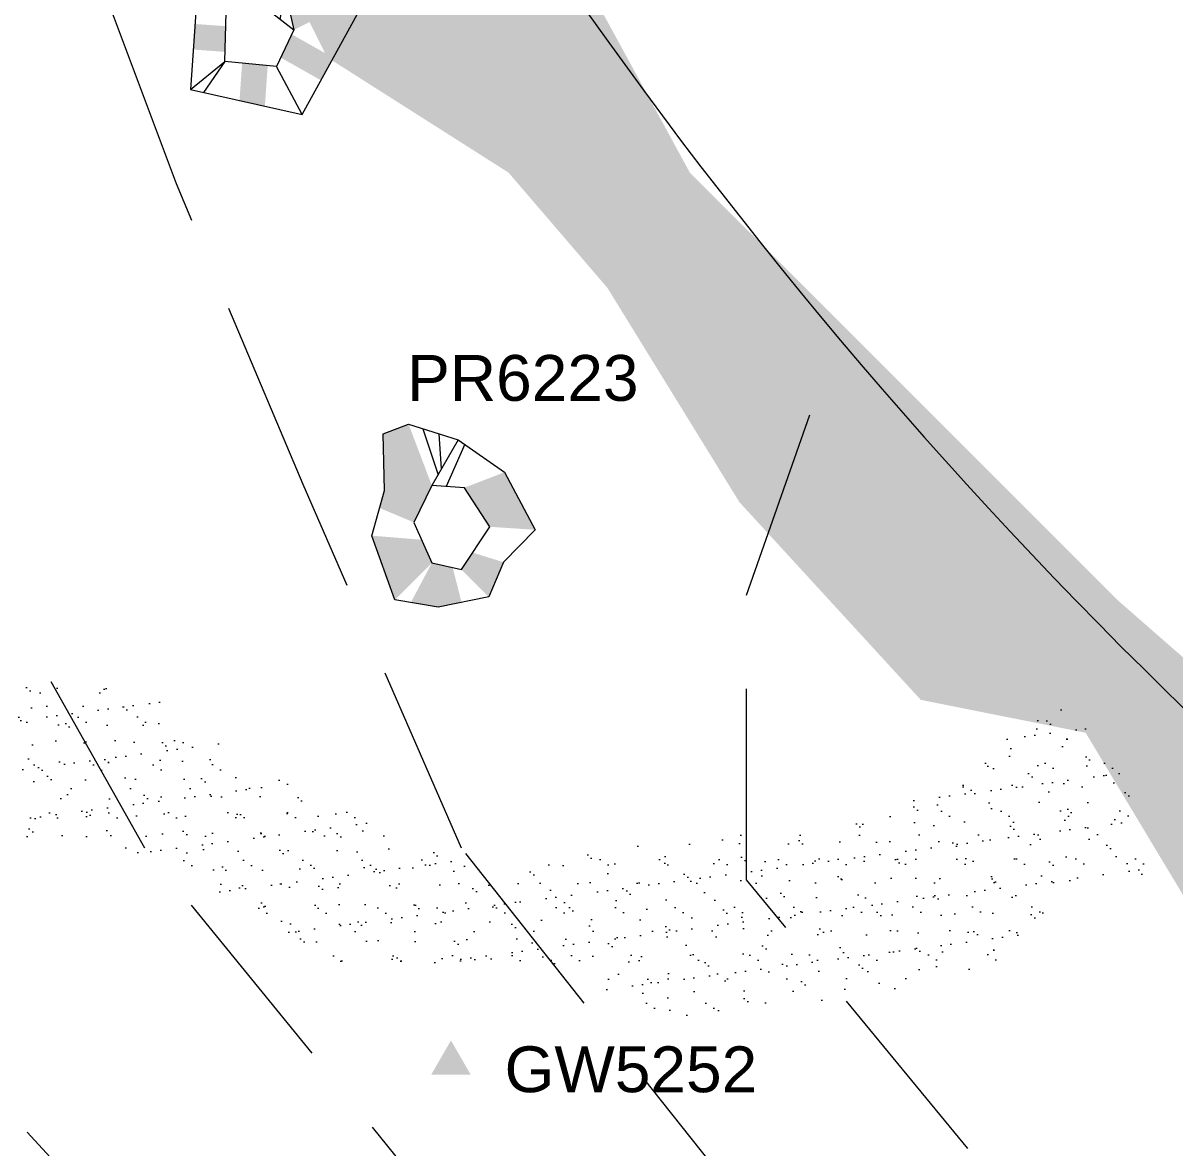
# Model space of a CAD drawing. Header units: inches. Extents: x -1462 to 4132, y -1442 to 2814.
# Drawn here: x 798.4 to 1100, y -913.1 to -618.6 of the extents above; entities that cross this region are included whole.
import ezdxf

# ---------------------------------------------------------------- set-up
doc = ezdxf.new("R2010")
doc.units = ezdxf.units.IN
doc.header["$LTSCALE"] = 100
doc.header["$MEASUREMENT"] = 0
doc.linetypes.add('DASHED', pattern=[0.75, 0.5, -0.25])
doc.linetypes.add('PHANTOM', pattern=[2.5, 1.25, -0.25, 0.25, -0.25, 0.25, -0.25])
for name, color, linetype in [('Boulder', 7, 'Continuous'), ('EXIST RIVER RUN', 7, 'Continuous'), ('LIGHTING NOTES', 2, 'Continuous')]:
    doc.layers.add(name, color=color, linetype=linetype)
for name, color, linetype, lineweight in [('Boulders', 32, 'Continuous', 9), ('Contours', 52, 'DASHED', 9), ('Lights', 50, 'Continuous', 0), ('PropertyLines', 212, 'PHANTOM', 0), ('RiverRuns', 141, 'Continuous', 9), ('Walks', 253, 'Continuous', 9)]:
    doc.layers.add(name, color=color, linetype=linetype, lineweight=lineweight)
doc.styles.add('Arial', font='ARIAL.TTF')

# ---------------------------------------------------------------- blocks, each defined once
blk = doc.blocks.new('LIGHT003')
at = {"layer": 'Lights'}
blk.add_solid([(0, 3), (-2.6, -1.5), (0, 3), (2.6, -1.5)], dxfattribs=at)
blk = doc.blocks.new('LIGHT001')
at = {"layer": 'Lights'}
for points in [[(0, 0), (-2.43, 1.76), (0, 0), (-2.85, 0.93)], [(0, 0), (-1.76, 2.43), (0, 0), (-2.43, 1.76)], [(0, 0), (-0.93, 2.85), (0, 0), (-1.76, 2.43)], [(0, 0), (0, 3), (0, 0), (-0.93, 2.85)], [(0, 0), (0.93, 2.85), (0, 0), (0, 3)], [(0, 0), (1.76, 2.43), (0, 0), (0.93, 2.85)], [(0, 0), (2.43, 1.76), (0, 0), (1.76, 2.43)], [(0, 0), (2.85, 0.93), (0, 0), (2.43, 1.76)], [(0, 0), (-2.85, 0.93), (0, 0), (-3, 0)], [(0, 0), (-3, 0), (0, 0), (-2.85, -0.93)], [(0, 0), (-2.85, -0.93), (0, 0), (-2.43, -1.76)], [(0, 0), (-2.43, -1.76), (0, 0), (-1.76, -2.43)], [(0, 0), (-1.76, -2.43), (0, 0), (-0.93, -2.85)], [(0, 0), (-0.93, -2.85), (0, 0), (0, -3)], [(0, 0), (3, 0), (0, 0), (2.85, 0.93)], [(0, 0), (2.43, -1.76), (0, 0), (2.85, -0.93)], [(0, 0), (1.76, -2.43), (0, 0), (2.43, -1.76)], [(0, 0), (0.93, -2.85), (0, 0), (1.76, -2.43)], [(0, 0), (0, -3), (0, 0), (0.93, -2.85)], [(0, 0), (2.85, -0.93), (0, 0), (3, 0)]]:
    blk.add_solid(points, dxfattribs=at)
blk = doc.blocks.new('BOULDER001')
at = {"layer": 'Boulders'}
for p, q in [((-3.527, 3.836), (0.242, 5.838)), ((0.242, 5.838), (2.367, 3.767)), ((-5.653, 0.798), (-3.527, 3.836)), ((2.367, 3.767), (4.638, 2.8)), ((0.048, 2.869), (-2.512, 1.213)), ((2.85, 1.005), (0.048, 2.869)), ((4.638, 2.8), (5.314, -0.513)), ((-6.667, -2.447), (-5.653, 0.798)), ((-5.653, 0.798), (-2.657, -0.928)), ((-5.351, 1.229), (-2.594, 0.011)), ((-2.512, 1.213), (-2.657, -0.928)), ((2.416, -0.928), (2.85, 1.005)), ((-6.374, -1.511), (-3.361, -0.522)), ((-3.743, -0.302), (-6.041, -0.445)), ((5.314, -0.513), (4.831, -3.344)), ((-2.657, -0.928), (-0.242, -2.101)), ((-0.242, -2.101), (2.416, -0.928)), ((-6.039, -4.103), (-6.667, -2.447)), ((4.831, -3.344), (0.628, -4.863)), ((-2.319, -4.034), (-6.039, -4.103)), ((0.628, -4.863), (-2.319, -4.034))]:
    blk.add_line(p, q, dxfattribs=at)
for points in [[(-3.527, 3.836), (0.242, 5.838), (-2.512, 1.213), (0.048, 2.869)], [(2.367, 3.767), (4.638, 2.8), (1.734, 1.748), (2.85, 1.005)], [(2.723, 0.441), (5.314, -0.513), (5.001, 1.021)], [(2.416, -0.928), (5.008, -2.306), (2.723, 0.441), (5.314, -0.513)], [(-6.667, -2.447), (-6.039, -4.103), (-2.657, -0.928), (-0.242, -2.101)], [(0.628, -4.863), (4.831, -3.344), (0.892, -1.601), (2.416, -0.928)], [(-6.039, -4.103), (-0.242, -2.101), (-2.319, -4.034), (-1.184, -4.353)]]:
    blk.add_solid(points, dxfattribs=at)
blk = doc.blocks.new('BOULDER002')
at = {"layer": 'Boulders'}
for p, q in [((0.34, 5.262), (-5.89, 1.704)), ((-0.418, 2.56), (0.34, 5.262)), ((1.691, 5.064), (0.34, 5.262)), ((2.911, 0.122), (1.691, 5.064)), ((-3.121, 0.847), (-0.418, 2.56)), ((-0.418, 2.56), (1.296, 0.715)), ((-5.89, 1.704), (-3.121, 0.847)), ((-5.89, 1.704), (-3.187, -5.28)), ((-3.121, 0.847), (-5.574, 0.888)), ((-1.506, -2.151), (-3.121, 0.847)), ((1.296, 0.715), (2.68, 1.057)), ((1.296, 0.715), (1.098, -1.755)), ((2.911, 0.122), (1.098, -1.755)), ((1.187, -0.636), (2.911, 0.122)), ((2.76, 0.733), (1.296, 0.715)), ((5.745, -3.403), (2.911, 0.122)), ((-3.187, -5.28), (-1.506, -2.151)), ((1.098, -1.755), (-1.506, -2.151)), ((5.91, -4.49), (5.745, -3.403)), ((-3.187, -5.28), (5.91, -4.49))]:
    blk.add_line(p, q, dxfattribs=at)
for points in [[(-2.159, 3.835), (-1.165, 2.087), (-3.617, 3.002), (-2.586, 1.186)], [(-0.331, 2.466), (0.731, 1.323), (1.829, 4.507), (2.258, 2.767)], [(-2.583, -0.151), (-4.703, -1.364), (-1.786, -1.631), (-4.089, -2.949)], [(1.098, -1.755), (5.91, -4.49), (2.412, -0.394), (5.745, -3.403)], [(2.412, -0.394), (5.745, -3.403), (4.072, -1.322)], [(-0.876, -2.055), (-0.652, -5.06), (0.79, -1.802), (1.022, -4.914)]]:
    blk.add_solid(points, dxfattribs=at)

msp = doc.modelspace()

# ---------------------------------------------------------------- hatches: boundary and pattern name
at = {"layer": 'EXIST RIVER RUN'}
h = msp.add_hatch(dxfattribs=at)
h.set_pattern_fill('AR-CONC', color=34, scale=8, style=0)
h.paths.add_polyline_path([(3222.31, 127.31), (3213.68, 330.05), (3243.9, 330.05), (3261.17, 265.35), (3256.85, 196.33), (3287.07, 174.76), (3317.29, 174.76), (3382.05, 192.02), (3438.17, 204.96), (3477.03, 196.33), (3494.3, 187.7), (3485.66, 157.51), (3464.08, 157.51), (3407.95, 157.51), (3360.46, 148.88), (3278.44, 144.57), (3256.85, 118.69), (3226.63, 79.87), (3217.99, 71.24), (3170.5, 41.04), (3135.97, -2.09), (3123.01, -49.54), (3101.43, -105.62), (3071.21, -135.81), (3058.26, -174.63), (3058.26, -217.77), (3049.62, -252.27), (3040.99, -291.1), (3036.67, -308.35), (3028.03, -342.86), (3032.35, -381.68), (3032.35, -411.87), (3036.67, -442.07), (3036.67, -480.89), (3058.26, -515.4), (3066.89, -528.34), (3036.67, -601.67), (3019.4, -489.52), (3006.45, -398.93), (3015.08, -286.78), (3032.35, -191.89), (3053.94, -114.24), (3097.11, -32.29), (3127.33, 23.79), (3166.19, 71.24), (3209.36, 114.37), (3226.63, 157.51), (3226.63, 204.96), (3222.31, 265.35), (3217.99, 286.91)])
h.paths.add_polyline_path([(2717.19, -179.9), (2667.6, -159.49), (2632.6, -162.41), (2597.59, -165.32), (2553.83, -168.24), (2507.16, -171.15), (2486.74, -159.49), (2457.57, -153.66), (2425.48, -150.75), (2416.73, -179.9), (2422.57, -214.87), (2428.4, -258.59), (2442.99, -296.48), (2437.15, -331.45), (2437.15, -360.6), (2448.82, -375.17), (2475.07, -378.08), (2486.74, -375.17), (2510.08, -375.17), (2562.59, -398.48), (2603.42, -389.74), (2638.43, -378.08), (2653.02, -354.77), (2661.77, -334.37), (2688.02, -311.05), (2705.52, -281.9), (2705.52, -258.59), (2717.19, -229.44), (2731.78, -211.95), (2728.86, -197.38)], flags=16)
h.paths.add_polyline_path([(2804.7, 64.93), (2778.45, 67.84), (2763.86, 50.35), (2746.36, 32.87), (2743.44, 3.72), (2755.11, -25.42), (2766.78, -54.57), (2766.78, -77.89), (2760.95, -104.12), (2758.03, -133.26), (2728.86, -144.92), (2693.85, -139.09), (2664.68, -121.6), (2620.93, -121.6), (2588.84, -121.6), (2562.59, -127.43), (2539.25, -127.43), (2513, -130.35), (2495.49, -130.35), (2475.07, -109.95), (2460.49, -109.95), (2428.4, -107.03), (2407.98, -92.46), (2393.4, -86.63), (2378.81, -95.37), (2387.56, -150.75), (2396.31, -182.81), (2393.4, -223.61), (2390.48, -244.01), (2396.31, -276.07), (2410.9, -296.48), (2405.06, -328.54), (2405.06, -354.77), (2413.82, -381), (2442.99, -407.23), (2550.92, -421.8), (2606.34, -424.72), (2641.35, -410.14), (2673.43, -389.74), (2693.85, -366.43), (2714.27, -343.11), (2717.19, -343.11), (2740.53, -284.82), (2760.95, -223.61), (2778.45, -174.07), (2790.12, -124.52), (2798.87, -74.97), (2804.7, -25.42), (2798.87, 18.29)])
h.paths.add_polyline_path([(2469.24, -617.07), (2428.4, -599.59), (2396.31, -590.84), (2352.56, -587.93), (2320.47, -587.93), (2265.04, -605.42), (2221.29, -602.5), (2189.2, -631.65), (2174.62, -660.79), (2160.03, -701.6), (2145.44, -733.66), (2127.94, -780.29), (2116.27, -821.09), (2095.85, -870.64), (2090.02, -905.61), (2084.19, -949.33), (2072.52, -1001.79), (2072.52, -1022.19), (2095.85, -1025.11), (2133.78, -998.88), (2145.44, -998.88), (2183.37, -990.13), (2195.03, -972.65), (2221.29, -946.42), (2235.87, -911.44), (2238.79, -882.3), (2256.29, -838.58), (2270.88, -821.09), (2297.13, -780.29), (2323.39, -745.31), (2337.97, -730.74), (2370.06, -719.08), (2396.31, -684.11), (2410.9, -666.62), (2431.32, -660.79), (2445.9, -646.22), (2457.57, -640.39)], flags=16)
h.paths.add_polyline_path([(2539.25, -614.16), (2413.82, -567.53), (2337.97, -552.96), (2235.87, -567.53), (2183.37, -593.76), (2139.61, -675.37), (2107.52, -739.49), (2092.94, -797.78), (2066.68, -891.04), (2049.18, -995.96), (2037.51, -1065.91), (2037.51, -1080.49), (2227.12, -987.22), (2267.96, -885.21), (2311.72, -815.26), (2346.72, -756.97), (2396.31, -724.91), (2445.9, -675.37), (2475.07, -652.05), (2498.41, -640.39), (2530.5, -625.82)])
h.paths.add_polyline_path([(2215.45, -386.83), (2130.86, -413.06), (2005.42, -500.49), (1952.92, -567.53), (1900.41, -684.11), (1865.41, -768.63), (1809.98, -821.09), (1760.39, -850.24), (1687.46, -858.98), (1556.2, -826.92), (1448.26, -765.72), (1363.67, -695.77), (1273.24, -614.16), (1203.23, -523.81), (1162.39, -445.12), (1136.14, -372.25), (1092.38, -256.45), (1051.54, -116.55), (1031.12, -20.37), (1001.95, 113.7), (978.61, 268.17), (961.11, 387.66), (949.44, 604.54), (958.2, 753.18), (969.86, 858.1), (975.7, 945.54), (1010.7, 890.16), (1039.87, 837.7), (1051.54, 773.58), (1057.38, 721.12), (1054.46, 668.66), (1025.29, 613.28), (1010.7, 563.73), (996.12, 482.13), (990.28, 432.58), (1007.79, 394.69), (1019.45, 371.37), (1025.29, 313.08), (1039.87, 295.6), (1045.71, 260.62), (1089.46, 237.31), (1147.81, 208.16), (1203.23, 225.65), (1238.23, 246.05), (1264.49, 246.05), (1319.91, 257.71), (1337.41, 257.71), (1381.17, 254.79), (1419.09, 219.82), (1442.43, 208.16), (1474.52, 193.59), (1497.85, 181.93), (1489.1, 158.61), (1430.76, 158.61), (1360.75, 181.93), (1317, 187.76), (1255.74, 187.76), (1197.4, 184.84), (1141.97, 187.76), (1095.3, 179.02), (1066.13, 152.78), (1048.62, 88.66), (1045.71, 44.95), (1063.21, 9.97), (1069.04, -27.92), (1071.96, -71.63), (1098.21, -115.35), (1104.05, -135.75), (1104.05, -173.64), (1121.55, -199.87), (1136.14, -252.34), (1156.56, -310.63), (1156.56, -360.17), (1194.48, -418.99), (1209.06, -451.05), (1214.9, -483.11), (1261.57, -520.99), (1273.24, -544.31), (1308.24, -593.86), (1331.58, -614.26), (1363.67, -637.58), (1375.34, -657.98), (1398.67, -698.78), (1424.93, -710.44), (1457.02, -730.84), (1471.6, -751.24), (1500.77, -757.07), (1527.02, -774.56), (1547.44, -792.05), (1573.7, -800.79), (1611.62, -800.79), (1626.21, -809.53), (1655.38, -809.53), (1693.3, -809.53), (1725.39, -809.53), (1748.72, -809.53), (1783.73, -797.87), (1801.23, -774.56), (1833.32, -748.33), (1842.07, -727.93), (1847.9, -701.7), (1856.65, -666.72), (1879.99, -643.4), (1891.66, -611.34), (1900.41, -576.37), (1912.08, -544.31), (1955.83, -500.59), (1964.59, -474.36), (1987.92, -451.05), (2020.01, -430.64), (2040.43, -416.07), (2043.35, -407.33), (2072.52, -386.93), (2101.69, -381.1), (2136.69, -369.44), (2157.11, -363.61), (2189.2, -360.7), (2212.54, -354.87), (2221.29, -357.78)])
h.paths.add_polyline_path([(1478.13, -1347.91), (1465.18, -1175.37), (1430.64, -1084.78), (1348.62, -1015.77), (1223.42, -890.67), (1085.26, -769.9), (973.01, -657.74), (921.21, -562.85), (865.08, -467.95), (826.23, -407.56), (804.64, -342.86), (761.47, -217.77), (731.25, -92.67), (705.34, 28.1), (640.58, 140.25), (575.83, 183.39), (489.48, 213.58), (403.13, 217.9), (299.52, 179.08), (299.52, 148.88), (334.06, 148.88), (372.91, 148.88), (416.09, 161.82), (467.89, 166.14), (532.65, 157.51), (558.56, 144.57), (606.05, 97.12), (640.58, 79.87), (662.17, 28.1), (675.12, -49.54), (696.71, -71.11), (696.71, -118.56), (709.66, -157.38), (722.61, -235.02), (731.25, -265.22), (748.52, -308.35), (757.15, -364.43), (783.05, -398.93), (800.32, -420.5), (821.91, -472.26), (830.54, -511.08), (847.81, -567.16), (878.03, -627.55), (925.52, -657.74), (951.43, -687.94), (985.97, -744.01), (1033.46, -795.78), (1076.63, -804.4), (1102.53, -847.54), (1145.7, -890.67), (1184.56, -916.55), (1227.73, -964), (1270.91, -989.88), (1314.08, -1028.71), (1361.57, -1063.21), (1374.52, -1106.35), (1396.11, -1119.29), (1422.01, -1149.48), (1439.28, -1196.93), (1439.28, -1218.5), (1439.28, -1248.69), (1443.6, -1274.58), (1447.91, -1278.89), (1439.28, -1300.46), (1439.28, -1313.4), (1447.91, -1339.28)])
at = {"layer": 'RiverRuns'}
h = msp.add_hatch(dxfattribs=at)
h.set_pattern_fill('AR-SAND', scale=5, style=0)
h.paths.add_polyline_path([(1067.82, -796.15), (1039.89, -818.98), (1006.89, -831.67), (986.58, -829.13), (953.57, -834.2), (920.57, -841.81), (869.79, -818.98), (826.63, -791.08), (780.93, -791.08), (765.7, -791.08), (725.08, -793.62), (712.39, -813.91), (712.39, -834.2), (750.47, -834.2), (796.17, -834.2), (824.09, -834.2), (879.95, -864.64), (935.8, -864.64), (963.73, -879.86), (986.58, -877.33), (1027.2, -872.25), (1052.59, -864.64), (1075.44, -841.81), (1093.21, -841.81), (1085.59, -808.84), (1080.52, -806.3)])

# ---------------------------------------------------------------- linework, layer by layer
at = {"layer": 'Contours'}
for points in [[(1294.5, -1435.03), (1277.92, -1244.55), (1182.59, -1103.76), (1062.41, -1025.09), (921.49, -946.41), (830.31, -834.61), (755.71, -702.1), (701.84, -590.29), (668.68, -461.93), (660.39, -300.43), (668.68, -167.93), (697.69, -64.4), (710.12, 1.85)], [(1356.66, -1406.05), (1335.94, -1215.57), (1261.34, -1078.92), (1161.87, -1000.24), (991.95, -933.99), (913.2, -834.61), (871.76, -739.37), (838.6, -660.69), (788.87, -528.18), (784.73, -441.22), (813.74, -362.55)], [(1393.96, -1372.92), (1389.82, -1182.44), (1319.36, -1070.63), (1240.62, -1012.66), (1045.83, -913.28), (987.8, -842.89), (987.8, -768.35), (1012.67, -697.96)]]:
    msp.add_lwpolyline(points, dxfattribs=at)
at = {"layer": 'PropertyLines'}
msp.add_line((1290.8, -1442.11), (-1462.21, 1545.45), dxfattribs=at)
at = {"layer": 'Walks'}
msp.add_arc((1995.51, 125.95), 1285.05, 187.61328, 235.48269, dxfattribs=at)

# ---------------------------------------------------------------- block references
at = {"layer": 'Boulder', "ltscale": 2, "xscale": 4, "yscale": 4, "zscale": 4}
for name, p, rotation in [('BOULDER002', (861.01, -620.17), 56.28679989086235), ('BOULDER001', (909.16, -750.29), 270)]:
    msp.add_blockref(name, p, dxfattribs=dict(at, rotation=rotation))
at = {"layer": 'Lights', "color": 3, "xscale": 2, "yscale": 2, "zscale": 2}
for name, p in [('LIGHT001', (983.81, -711.61)), ('LIGHT003', (910.46, -890.95))]:
    msp.add_blockref(name, p, dxfattribs=at)

# ---------------------------------------------------------------- texts
at = {"layer": 'LIGHTING NOTES', "ltscale": 2, "style": 'Arial'}
for s, p in [('PR6223', (899, -717.5)), ('GW5252', (924.5, -898.5))]:
    msp.add_text(s, height=12, dxfattribs=at).set_placement(p)

doc.saveas('drawing.dxf')
